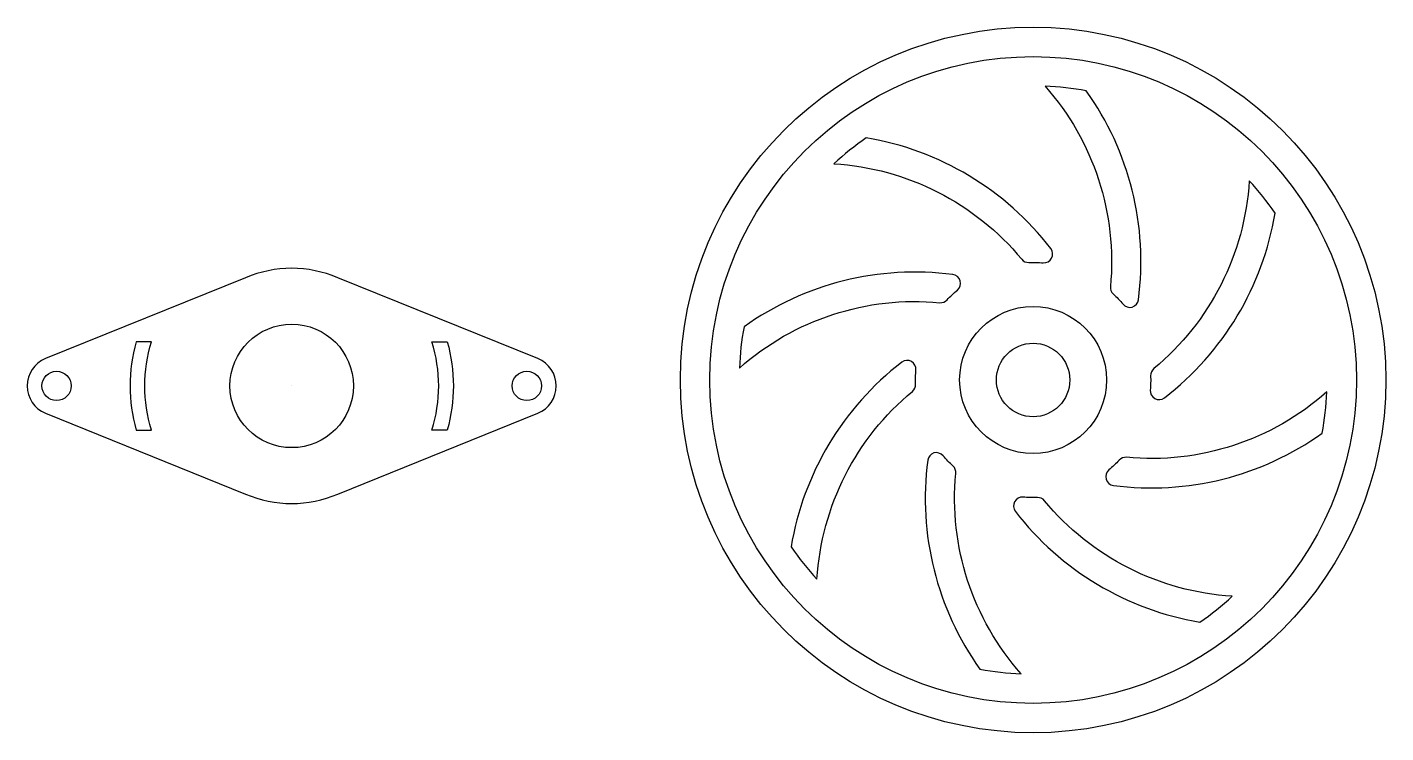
# Model space of a CAD drawing. Header units: millimetres. Extents: x 2098.7 to 2191.2, y 1693.2 to 1741.2.
import ezdxf

# ---------------------------------------------------------------- set-up
doc = ezdxf.new("R2010")
doc.units = ezdxf.units.MM

msp = doc.modelspace()

# ---------------------------------------------------------------- linework, layer by layer
msp.add_line((2116.741, 1716.772), (2116.741, 1716.772))
for points in [[(2168.004, 1737.158, -0.207701), (2172.448, 1723.528, 0.233077), (2172.637, 1723.033, -0.030376), (2173.306, 1722.329, 0.65224), (2174.36, 1722.638, 0.189639), (2170.806, 1736.845, 0.035291)], [(2153.635, 1731.882, -0.207701), (2166.415, 1725.387, 0.233077), (2166.899, 1725.17, -0.030376), (2167.87, 1725.146, 0.65224), (2168.396, 1726.109, 0.189639), (2155.838, 1733.642, 0.035291)], [(2181.895, 1730.728, -0.207701), (2175.4, 1717.948, 0.233077), (2175.183, 1717.464, -0.030376), (2175.159, 1716.493, 0.65224), (2176.123, 1715.967, 0.189639), (2183.655, 1728.525, 0.035291)], [(2133.491, 1714.918, 0.674267), (2133.491, 1718.626), (2119.878, 1724.131, 0.204189), (2113.605, 1724.131), (2099.991, 1718.626, 0.674267), (2099.991, 1714.918), (2113.605, 1709.412, 0.204189), (2119.878, 1709.412)], [(2147.205, 1717.991, -0.207701), (2160.834, 1722.435, 0.233077), (2161.33, 1722.623, -0.030376), (2162.034, 1723.293, 0.65224), (2161.725, 1724.347, 0.189639), (2147.518, 1720.793, 0.035291)], [(2107.202, 1719.772), (2106.158, 1719.772, 0.138998), (2106.158, 1713.772), (2107.202, 1713.772, -0.153536)], [(2126.281, 1719.772), (2127.324, 1719.772, -0.138998), (2127.324, 1713.772), (2126.281, 1713.772, 0.153536)], [(2152.481, 1703.621, -0.207701), (2158.976, 1716.401, 0.233077), (2159.193, 1716.886, -0.030376), (2159.217, 1717.856, 0.65224), (2158.254, 1718.383, 0.189639), (2150.721, 1705.824, 0.035291)], [(2187.171, 1716.359, -0.207701), (2173.542, 1711.915, 0.233077), (2173.046, 1711.726, -0.030376), (2172.342, 1711.057, 0.65224), (2172.651, 1710.003, 0.189639), (2186.858, 1713.557, 0.035291)], [(2166.372, 1697.191, -0.207701), (2161.928, 1710.821, 0.233077), (2161.739, 1711.317, -0.030376), (2161.07, 1712.02, 0.65224), (2160.016, 1711.711, 0.189639), (2163.57, 1697.505, 0.035291)], [(2180.742, 1702.468, -0.207701), (2167.961, 1708.963, 0.233077), (2167.477, 1709.18, -0.030376), (2166.507, 1709.204, 0.65224), (2165.98, 1708.24, 0.189639), (2178.539, 1700.708, 0.035291)]]:
    msp.add_lwpolyline(points, format="xyb", close=True)
for centre, radius in [((2167.188, 1717.175), 24), ((2167.188, 1717.175), 22), ((2167.188, 1717.175), 5), ((2116.741, 1716.772), 4.2), ((2167.188, 1717.175), 2.5), ((2100.741, 1716.772), 1), ((2132.741, 1716.772), 1)]:
    msp.add_circle(centre, radius)

doc.saveas('drawing.dxf')
